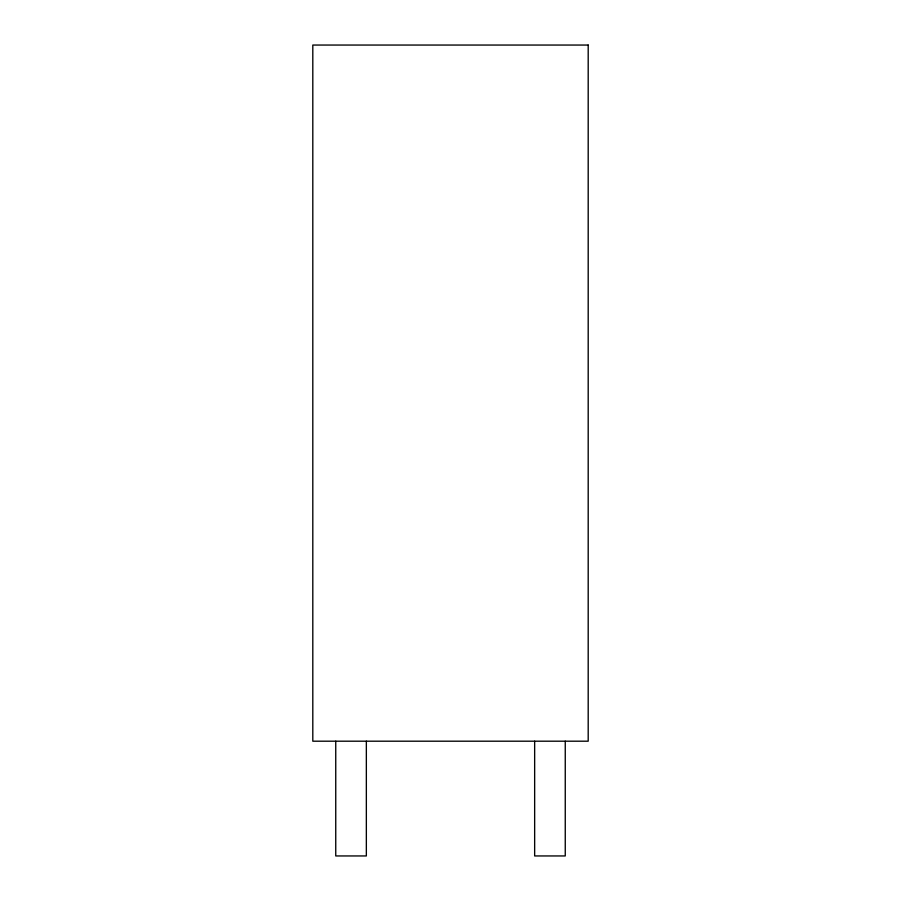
<?xml version="1.0" encoding="UTF-8"?>
<svg xmlns="http://www.w3.org/2000/svg" width="901" height="901" viewBox="0 0 901 901"><rect width="100%" height="100%" fill="white"/><g stroke="black" fill="none" stroke-linecap="round" stroke-linejoin="round"><path stroke-width="1.35" d="M565.254 741.196L565.254 855.95L534.653 855.95L534.653 741.196M366.347 741.196L366.347 855.95L335.746 855.95L335.746 741.196M588.195 45.05L312.805 45.05L312.805 741.196L588.195 741.196L588.195 45.05"/></g></svg>
